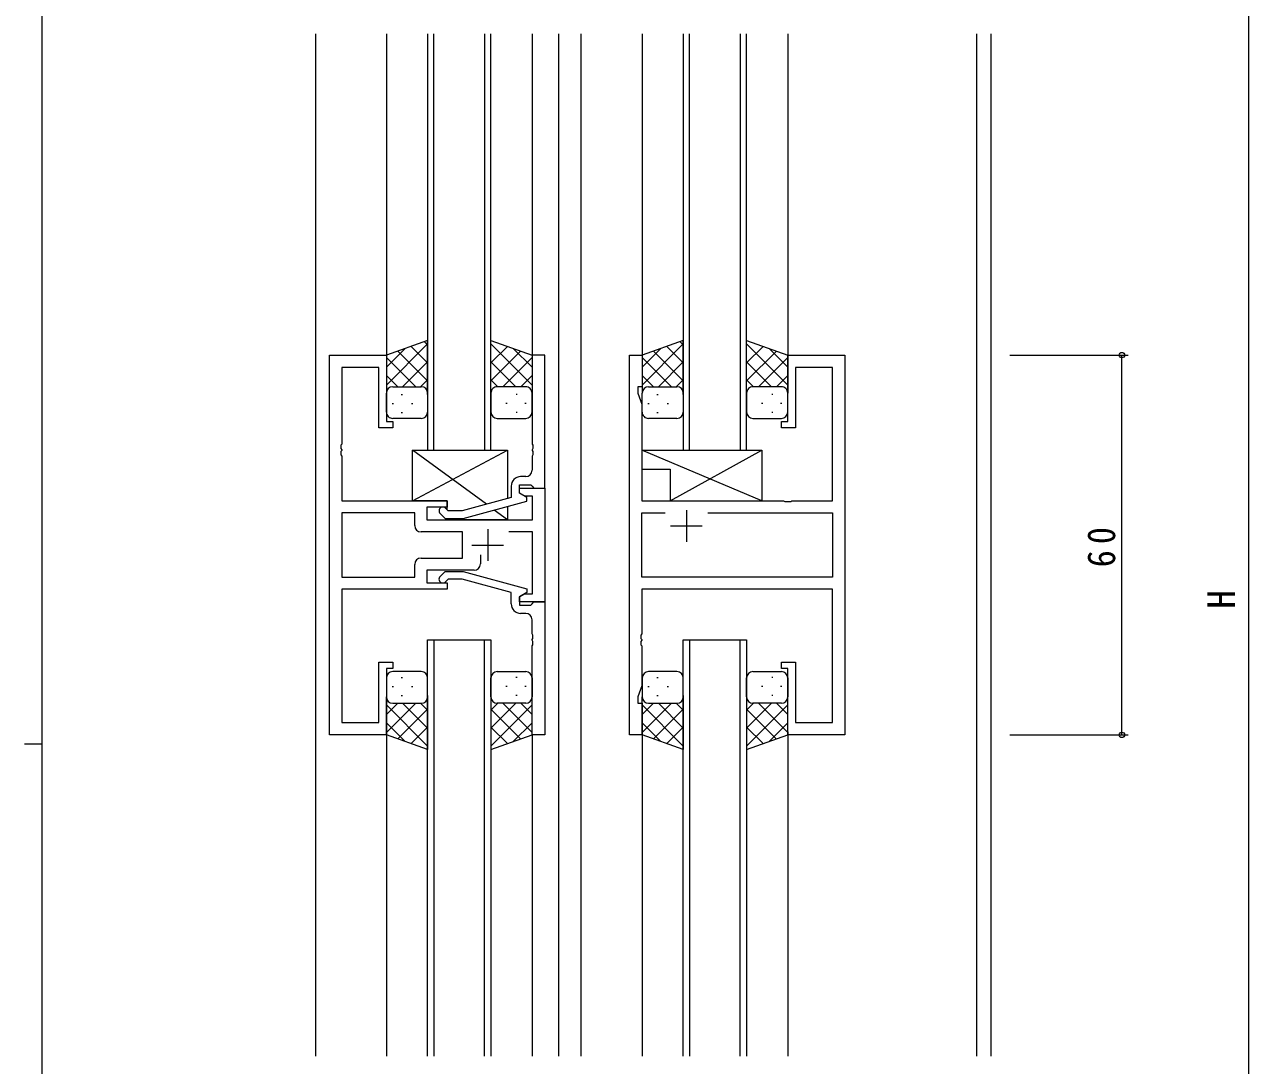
# Model space of a CAD drawing. Units: millimetres on the paper. Extents: x -420 to 373, y -297 to 267.
# Drawn here: x -420.5 to -227.1, y -48.9 to 115.6 of the extents above; entities that cross this region are included whole.
import ezdxf
from ezdxf.enums import TextEntityAlignment as Align

# ---------------------------------------------------------------- set-up
doc = ezdxf.new("R2010")
doc.units = ezdxf.units.MM
for name, color, linetype, lineweight in [('0-1_YKK_ZWAK', 7, 'Continuous', 9), ('0-3_YKK_11', 7, 'Continuous', 9), ('0-4_YKK_12', 2, 'Continuous', 9), ('0-5_YKK_13', 4, 'Continuous', 9), ('0-7_YKK_D', 6, 'Continuous', 9)]:
    doc.layers.add(name, color=color, linetype=linetype, lineweight=lineweight)
doc.styles.add('ＭＳ ゴシック', font='')
doc.styles.get('ＭＳ ゴシック').set_extended_font_data('MS Gothic')

msp = doc.modelspace()

# ---------------------------------------------------------------- linework, layer by layer
at = {"layer": '0-1_YKK_ZWAK'}
for p, q in [((-417.7, -260.6), (-417.7, 264.4)), ((-420.5, 1.9), (-417.7, 1.9))]:
    msp.add_line(p, q, dxfattribs=at)
at = {"layer": '0-3_YKK_11'}
for p, q in [((-372.31, 63.324), (-363.31, 63.324)), ((-372.31, 3.324), (-372.31, 63.324)), ((-363.31, 63.324), (-363.31, 52.824)), ((-340.309, 63.324), (-340.309, 49.282)), ((-338.309, 63.324), (-340.309, 63.324)), ((-338.309, 42.324), (-338.309, 63.324)), ((-324.91, 63.324), (-322.91, 63.324)), ((-324.91, 3.324), (-324.91, 63.324)), ((-322.91, 63.324), (-322.91, 58.324)), ((-299.91, 63.324), (-290.91, 63.324)), ((-299.91, 52.824), (-299.91, 63.324)), ((-290.91, 63.324), (-290.91, 3.324)), ((-370.38, 61.394), (-370.38, 49.282)), ((-364.51, 61.394), (-370.38, 61.394)), ((-364.51, 51.824), (-364.51, 61.394)), ((-298.71, 61.394), (-298.71, 51.824)), ((-292.84, 61.394), (-298.71, 61.394)), ((-292.84, 40.324), (-292.84, 61.394)), ((-323.61, 58.324), (-323.61, 57.324)), ((-322.91, 58.324), (-323.61, 58.324)), ((-323.61, 57.324), (-322.98, 55.593)), ((-322.98, 55.593), (-322.98, 40.324)), ((-363.31, 52.824), (-362.31, 52.824)), ((-362.31, 52.824), (-362.31, 51.824)), ((-300.91, 52.824), (-299.91, 52.824)), ((-300.91, 51.824), (-300.91, 52.824)), ((-362.31, 51.824), (-364.51, 51.824)), ((-298.71, 51.824), (-300.91, 51.824)), ((-370.38, 49.282), (-370.5, 49.099)), ((-370.5, 49.099), (-370.5, 48.549)), ((-370.5, 48.549), (-370.38, 48.366)), ((-370.38, 48.366), (-370.38, 48.282)), ((-340.309, 49.282), (-340.189, 49.099)), ((-340.189, 48.549), (-340.309, 48.366)), ((-340.309, 48.366), (-340.309, 48.282)), ((-340.189, 49.099), (-340.189, 48.549)), ((-370.38, 48.282), (-370.5, 48.099)), ((-370.5, 48.099), (-370.5, 47.549)), ((-370.5, 47.549), (-370.38, 47.366)), ((-370.38, 47.366), (-370.38, 40.324)), ((-340.309, 48.282), (-340.189, 48.099)), ((-340.189, 47.549), (-340.309, 47.366)), ((-340.309, 47.366), (-340.309, 45.124)), ((-340.189, 48.099), (-340.189, 47.549)), ((-343.609, 42.624), (-343.609, 40.804)), ((-342.309, 42.824), (-340.509, 42.824)), ((-342.309, 41.524), (-342.309, 42.824)), ((-341.309, 44.124), (-342.109, 44.124)), ((-340.509, 42.824), (-340.309, 42.624)), ((-340.309, 42.624), (-340.009, 42.324)), ((-343.609, 40.804), (-351.371, 38.724)), ((-342.31, 42.324), (-338.31, 42.324)), ((-342.31, 41.524), (-342.31, 42.324)), ((-341.444, 41.024), (-342.31, 41.524)), ((-341.109, 40.831), (-342.309, 41.524)), ((-340.24, 41.024), (-341.444, 41.024)), ((-341.109, 40.231), (-341.109, 40.831)), ((-340.24, 37.324), (-340.24, 41.024)), ((-340.009, 42.324), (-338.309, 42.324)), ((-338.31, 42.324), (-338.31, 24.324)), ((-370.38, 40.324), (-353.71, 40.324)), ((-356.91, 39.324), (-356.91, 37.324)), ((-353.71, 39.324), (-356.91, 39.324)), ((-353.561, 38.724), (-353.985, 39.148)), ((-353.71, 40.324), (-353.71, 39.324)), ((-351.371, 38.724), (-353.561, 38.724)), ((-351.213, 37.524), (-341.109, 40.231)), ((-322.98, 40.324), (-300.581, 40.324)), ((-315.91, 38.824), (-315.91, 33.824)), ((-300.581, 40.324), (-300.389, 40.181)), ((-300.389, 40.181), (-299.431, 40.181)), ((-299.431, 40.181), (-299.239, 40.324)), ((-299.239, 40.324), (-292.84, 40.324)), ((-370.38, 38.394), (-370.38, 28.254)), ((-358.84, 38.394), (-370.38, 38.394)), ((-358.84, 38.394), (-370.38, 38.394)), ((-358.84, 36.394), (-358.84, 38.394)), ((-356.91, 37.324), (-340.24, 37.324)), ((-354.834, 38.3), (-354.058, 37.524)), ((-354.058, 37.524), (-351.213, 37.524)), ((-322.98, 38.394), (-319.26, 38.394)), ((-322.98, 28.254), (-322.98, 38.394)), ((-312.559, 38.394), (-292.84, 38.394)), ((-312.559, 38.394), (-292.84, 38.394)), ((-292.84, 38.394), (-292.84, 28.254)), ((-351.31, 35.394), (-357.84, 35.394)), ((-351.31, 31.254), (-351.31, 35.394)), ((-347.31, 35.824), (-347.31, 30.824)), ((-340.24, 35.394), (-343.959, 35.394)), ((-340.24, 25.624), (-340.24, 35.394)), ((-313.41, 36.324), (-318.41, 36.324)), ((-349.81, 33.324), (-344.81, 33.324)), ((-357.84, 31.254), (-351.31, 31.254)), ((-348.46, 31.763), (-348.46, 30.324)), ((-358.84, 28.254), (-358.84, 30.254)), ((-356.91, 29.324), (-356.91, 27.324)), ((-349.46, 29.324), (-356.91, 29.324)), ((-354.834, 28.348), (-354.058, 29.124)), ((-354.058, 29.124), (-351.213, 29.124)), ((-351.213, 29.124), (-341.11, 26.417)), ((-370.38, 28.254), (-358.84, 28.254)), ((-356.91, 27.324), (-353.71, 27.324)), ((-353.561, 27.924), (-353.985, 27.5)), ((-353.71, 27.324), (-353.71, 26.324)), ((-351.371, 27.924), (-353.561, 27.924)), ((-343.61, 25.844), (-351.371, 27.924)), ((-292.84, 28.254), (-322.98, 28.254)), ((-370.38, 26.324), (-370.38, 5.254)), ((-353.71, 26.324), (-370.38, 26.324)), ((-343.61, 24.024), (-343.61, 25.844)), ((-341.11, 25.817), (-342.31, 25.124)), ((-342.31, 25.124), (-341.444, 25.624)), ((-341.444, 25.624), (-340.24, 25.624)), ((-341.11, 26.417), (-341.11, 25.817)), ((-322.98, 26.324), (-322.98, 19.282)), ((-292.84, 26.324), (-322.98, 26.324)), ((-292.84, 5.254), (-292.84, 26.324)), ((-342.31, 25.124), (-342.31, 23.824)), ((-342.31, 24.324), (-342.31, 25.124)), ((-338.31, 24.324), (-342.31, 24.324)), ((-342.31, 23.824), (-340.51, 23.824)), ((-340.51, 23.824), (-340.31, 24.024)), ((-340.31, 24.024), (-340.01, 24.324)), ((-340.01, 24.324), (-338.31, 24.324)), ((-338.31, 24.324), (-338.31, 3.324)), ((-341.31, 22.524), (-342.11, 22.524)), ((-340.31, 19.282), (-340.31, 21.524)), ((-340.19, 19.099), (-340.31, 19.282)), ((-340.31, 18.366), (-340.19, 18.549)), ((-340.31, 18.282), (-340.31, 18.366)), ((-340.19, 18.099), (-340.31, 18.282)), ((-340.31, 17.366), (-340.19, 17.549)), ((-340.19, 18.549), (-340.19, 19.099)), ((-340.19, 17.549), (-340.19, 18.099)), ((-322.98, 19.282), (-323.1, 19.099)), ((-323.1, 19.099), (-323.1, 18.549)), ((-323.1, 18.549), (-322.98, 18.366)), ((-322.98, 18.282), (-323.1, 18.099)), ((-323.1, 18.099), (-323.1, 17.549)), ((-323.1, 17.549), (-322.98, 17.366)), ((-322.98, 18.366), (-322.98, 18.282)), ((-340.31, 3.324), (-340.31, 17.366)), ((-322.98, 17.366), (-322.98, 11.055)), ((-364.51, 14.824), (-362.31, 14.824)), ((-364.51, 5.254), (-364.51, 14.824)), ((-363.31, 13.824), (-363.31, 3.324)), ((-362.31, 13.824), (-363.31, 13.824)), ((-362.31, 14.824), (-362.31, 13.824)), ((-300.91, 14.824), (-298.71, 14.824)), ((-300.91, 13.824), (-300.91, 14.824)), ((-299.91, 13.824), (-300.91, 13.824)), ((-299.91, 3.324), (-299.91, 13.824)), ((-298.71, 14.824), (-298.71, 5.254)), ((-322.98, 11.055), (-323.61, 9.324)), ((-323.61, 9.324), (-323.61, 8.324)), ((-323.61, 8.324), (-322.91, 8.324)), ((-322.91, 8.324), (-322.91, 3.324)), ((-370.38, 5.254), (-364.51, 5.254)), ((-298.71, 5.254), (-292.84, 5.254)), ((-363.31, 3.324), (-372.31, 3.324)), ((-338.31, 3.324), (-340.31, 3.324)), ((-322.91, 3.324), (-324.91, 3.324)), ((-290.91, 3.324), (-299.91, 3.324))]:
    msp.add_line(p, q, dxfattribs=at)
for centre, radius, start, end in [((-341.309, 45.124), 1, 270, 359.99998), ((-342.109, 42.624), 1.5, 90, 179.99998), ((-354.409, 38.724), 0.6, 44.99998, 225), ((-357.84, 36.394), 1, 180, 269.99998), ((-357.84, 30.254), 1, 90, 179.99998), ((-349.46, 30.324), 1, 270, 359.99998), ((-354.41, 27.924), 0.6, 134.99998, 315), ((-342.11, 24.024), 1.5, 180, 269.99998), ((-341.31, 21.524), 1, 0, 89.99998)]:
    msp.add_arc(centre, radius, start, end, dxfattribs=at)
at = {"layer": '0-4_YKK_12'}
for p, q in [((-374.51, 114.074), (-374.51, -47.426)), ((-363.31, 114.074), (-363.31, 63.324)), ((-356.81, 114.074), (-356.81, 48.325)), ((-355.81, 48.325), (-355.81, 114.074)), ((-347.81, 114.074), (-347.81, 48.325)), ((-346.81, 48.325), (-346.81, 114.074)), ((-340.31, 114.074), (-340.31, 63.324)), ((-336.11, 114.074), (-336.11, -47.426)), ((-332.609, 114.074), (-332.609, -47.426)), ((-322.91, 114.074), (-322.91, 62.824)), ((-316.41, 114.074), (-316.41, 48.325)), ((-315.41, 48.325), (-315.41, 114.074)), ((-307.41, 114.074), (-307.41, 48.325)), ((-306.41, 48.325), (-306.41, 114.074)), ((-299.91, 114.074), (-299.91, 62.824)), ((-270.11, 114.074), (-270.11, -47.426)), ((-267.81, 114.074), (-267.81, -47.426)), ((-356.81, 48.325), (-346.81, 48.325)), ((-316.41, 48.325), (-306.41, 48.325)), ((-356.81, 18.324), (-346.81, 18.324)), ((-356.81, -47.426), (-356.81, 18.324)), ((-355.81, 18.324), (-355.81, -47.426)), ((-347.81, -47.426), (-347.81, 18.324)), ((-346.81, 18.324), (-346.81, -47.426)), ((-316.41, 18.324), (-306.41, 18.324)), ((-316.41, -47.426), (-316.41, 18.324)), ((-315.41, 18.324), (-315.41, -47.426)), ((-307.41, -47.426), (-307.41, 18.324)), ((-306.41, 18.324), (-306.41, -47.426)), ((-363.31, 3.324), (-363.31, -47.426)), ((-340.31, 3.324), (-340.31, -47.426)), ((-322.91, 3.824), (-322.91, -47.426)), ((-299.91, 3.824), (-299.91, -47.426))]:
    msp.add_line(p, q, dxfattribs=at)
at = {"layer": '0-5_YKK_13'}
for p, q in [((-356.81, 65.646), (-363.31, 63.324)), ((-363.31, 58.592), (-356.81, 65.092)), ((-363.31, 61.421), (-360.349, 64.382)), ((-356.81, 59.273), (-361.506, 63.968)), ((-356.81, 62.101), (-359.421, 64.713)), ((-356.81, 64.93), (-357.337, 65.457)), ((-356.81, 57.103), (-356.81, 65.646)), ((-346.809, 65.646), (-340.309, 63.324)), ((-346.809, 57.103), (-346.809, 65.646)), ((-340.309, 58.592), (-346.809, 65.093)), ((-346.809, 62.101), (-344.197, 64.713)), ((-346.809, 59.273), (-342.113, 63.969)), ((-340.309, 61.421), (-343.27, 64.382)), ((-316.41, 65.646), (-322.91, 63.324)), ((-322.91, 58.592), (-316.41, 65.092)), ((-322.91, 61.421), (-319.949, 64.382)), ((-316.41, 59.273), (-321.105, 63.968)), ((-316.41, 62.101), (-319.021, 64.713)), ((-316.41, 64.93), (-316.937, 65.457)), ((-316.41, 57.103), (-316.41, 65.646)), ((-306.409, 65.646), (-299.909, 63.324)), ((-306.409, 57.103), (-306.409, 65.646)), ((-299.909, 58.592), (-306.409, 65.093)), ((-306.409, 62.101), (-303.797, 64.713)), ((-306.409, 59.273), (-301.713, 63.969)), ((-299.909, 61.421), (-302.87, 64.382)), ((-363.31, 63.324), (-363.31, 57.324)), ((-358.689, 58.324), (-363.31, 62.944)), ((-360.75, 58.324), (-356.81, 62.264)), ((-342.869, 58.324), (-346.809, 62.264)), ((-344.93, 58.324), (-340.309, 62.944)), ((-340.309, 63.324), (-340.309, 57.324)), ((-322.91, 63.324), (-322.91, 57.324)), ((-318.289, 58.324), (-322.91, 62.944)), ((-320.35, 58.324), (-316.41, 62.264)), ((-302.469, 58.324), (-306.409, 62.264)), ((-304.53, 58.324), (-299.909, 62.944)), ((-299.909, 63.324), (-299.909, 57.324)), ((-361.518, 58.324), (-363.31, 60.116)), ((-342.101, 58.324), (-340.309, 60.116)), ((-321.118, 58.324), (-322.91, 60.116)), ((-301.701, 58.324), (-299.909, 60.116)), ((-362.31, 58.324), (-358.71, 58.324)), ((-361.91, 58.324), (-357.81, 58.324)), ((-357.921, 58.324), (-356.81, 59.435)), ((-345.698, 58.324), (-346.809, 59.436)), ((-341.709, 58.324), (-345.809, 58.324)), ((-341.309, 58.324), (-344.909, 58.324)), ((-321.91, 58.324), (-318.31, 58.324)), ((-321.51, 58.324), (-317.41, 58.324)), ((-317.521, 58.324), (-316.41, 59.435)), ((-305.298, 58.324), (-306.409, 59.436)), ((-301.309, 58.324), (-305.409, 58.324)), ((-300.909, 58.324), (-304.509, 58.324)), ((-363.31, 54.324), (-363.31, 57.324)), ((-360.975, 57.103), (-360.775, 57.103)), ((-356.81, 57.324), (-356.81, 54.324)), ((-346.809, 57.324), (-346.809, 54.324)), ((-342.644, 57.103), (-342.844, 57.103)), ((-340.309, 54.324), (-340.309, 57.324)), ((-322.91, 54.324), (-322.91, 57.324)), ((-320.575, 57.103), (-320.375, 57.103)), ((-316.41, 57.324), (-316.41, 54.324)), ((-306.409, 57.324), (-306.409, 54.324)), ((-302.244, 57.103), (-302.444, 57.103)), ((-299.909, 54.324), (-299.909, 57.324)), ((-362.39, 55.688), (-362.19, 55.688)), ((-360.975, 54.273), (-360.775, 54.273)), ((-359.36, 55.688), (-359.16, 55.688)), ((-344.259, 55.688), (-344.459, 55.688)), ((-342.644, 54.273), (-342.844, 54.273)), ((-341.229, 55.688), (-341.429, 55.688)), ((-321.99, 55.688), (-321.79, 55.688)), ((-320.575, 54.273), (-320.375, 54.273)), ((-318.96, 55.688), (-318.76, 55.688)), ((-303.859, 55.688), (-304.059, 55.688)), ((-302.244, 54.273), (-302.444, 54.273)), ((-300.829, 55.688), (-301.029, 55.688)), ((-357.81, 53.324), (-362.31, 53.324)), ((-345.809, 53.324), (-341.309, 53.324)), ((-317.41, 53.324), (-321.91, 53.324)), ((-305.409, 53.324), (-300.909, 53.324)), ((-359.21, 48.324), (-344.21, 48.324)), ((-359.21, 40.324), (-359.21, 48.324)), ((-347.524, 39.755), (-359.21, 48.324)), ((-359.21, 40.324), (-344.21, 48.324)), ((-344.21, 48.324), (-344.21, 40.643)), ((-322.98, 48.324), (-322.98, 45.324)), ((-322.98, 48.324), (-303.98, 48.324)), ((-303.98, 40.324), (-322.98, 48.324)), ((-303.98, 48.324), (-303.98, 40.324)), ((-322.98, 45.324), (-318.48, 45.324)), ((-353.71, 40.324), (-359.21, 40.324)), ((-353.71, 38.873), (-353.71, 40.324)), ((-344.21, 37.324), (-346.284, 38.845)), ((-344.21, 39.401), (-344.21, 37.324)), ((-318.48, 40.324), (-303.98, 40.324)), ((-353.71, 37.324), (-353.71, 37.524)), ((-344.21, 37.324), (-353.71, 37.324)), ((-363.31, 12.324), (-363.31, 9.324)), ((-357.81, 13.324), (-362.31, 13.324)), ((-360.975, 12.376), (-360.775, 12.376)), ((-356.81, 9.324), (-356.81, 12.324)), ((-346.81, 9.324), (-346.81, 12.324)), ((-345.81, 13.324), (-341.31, 13.324)), ((-342.645, 12.376), (-342.845, 12.376)), ((-340.31, 12.324), (-340.31, 9.324)), ((-322.91, 12.324), (-322.91, 9.324)), ((-317.41, 13.324), (-321.91, 13.324)), ((-320.575, 12.376), (-320.375, 12.376)), ((-316.41, 9.324), (-316.41, 12.324)), ((-306.41, 9.324), (-306.41, 12.324)), ((-305.41, 13.324), (-300.91, 13.324)), ((-302.245, 12.376), (-302.445, 12.376)), ((-299.91, 12.324), (-299.91, 9.324)), ((-362.39, 10.961), (-362.19, 10.961)), ((-359.36, 10.961), (-359.16, 10.961)), ((-344.26, 10.961), (-344.46, 10.961)), ((-341.23, 10.961), (-341.43, 10.961)), ((-321.99, 10.961), (-321.79, 10.961)), ((-318.96, 10.961), (-318.76, 10.961)), ((-303.86, 10.961), (-304.06, 10.961)), ((-300.83, 10.961), (-301.03, 10.961)), ((-363.31, 3.324), (-363.31, 9.324)), ((-361.519, 8.324), (-363.31, 6.532)), ((-358.69, 8.324), (-363.31, 3.704)), ((-363.31, 8.056), (-356.81, 1.556)), ((-362.31, 8.324), (-358.71, 8.324)), ((-361.91, 8.324), (-357.811, 8.324)), ((-360.975, 9.546), (-360.775, 9.546)), ((-360.75, 8.324), (-356.81, 4.384)), ((-357.922, 8.324), (-356.81, 7.213)), ((-356.81, 9.546), (-356.81, 1.003)), ((-346.81, 9.545), (-346.81, 1.003)), ((-345.698, 8.324), (-346.81, 7.213)), ((-342.87, 8.324), (-346.81, 4.384)), ((-340.31, 8.056), (-346.81, 1.556)), ((-341.71, 8.324), (-345.81, 8.324)), ((-344.93, 8.324), (-340.31, 3.704)), ((-341.31, 8.324), (-344.91, 8.324)), ((-342.645, 9.546), (-342.845, 9.546)), ((-342.102, 8.324), (-340.31, 6.532)), ((-340.31, 3.324), (-340.31, 9.324)), ((-322.91, 3.324), (-322.91, 9.324)), ((-321.118, 8.324), (-322.91, 6.532)), ((-318.29, 8.324), (-322.91, 3.704)), ((-322.91, 8.056), (-316.41, 1.556)), ((-321.91, 8.324), (-318.31, 8.324)), ((-321.51, 8.324), (-317.41, 8.324)), ((-320.575, 9.546), (-320.375, 9.546)), ((-320.35, 8.324), (-316.41, 4.384)), ((-317.522, 8.324), (-316.41, 7.213)), ((-316.41, 9.546), (-316.41, 1.003)), ((-306.41, 9.545), (-306.409, 1.003)), ((-305.298, 8.324), (-306.41, 7.213)), ((-302.47, 8.324), (-306.41, 4.384)), ((-299.91, 8.056), (-306.409, 1.556)), ((-301.31, 8.324), (-305.409, 8.324)), ((-304.53, 8.324), (-299.91, 3.704)), ((-300.91, 8.324), (-304.51, 8.324)), ((-302.245, 9.546), (-302.445, 9.546)), ((-301.701, 8.324), (-299.91, 6.532)), ((-299.91, 3.324), (-299.91, 9.324)), ((-356.81, 7.375), (-361.506, 2.68)), ((-346.81, 7.375), (-342.114, 2.68)), ((-316.41, 7.375), (-321.106, 2.68)), ((-306.41, 7.375), (-301.714, 2.68)), ((-363.31, 5.227), (-360.35, 2.267)), ((-356.81, 4.547), (-359.422, 1.935)), ((-346.81, 4.547), (-344.198, 1.935)), ((-340.31, 5.227), (-343.27, 2.267)), ((-322.91, 5.227), (-319.949, 2.267)), ((-316.41, 4.547), (-319.022, 1.935)), ((-306.41, 4.547), (-303.798, 1.935)), ((-299.91, 5.227), (-302.87, 2.267)), ((-356.81, 1.003), (-363.31, 3.324)), ((-346.81, 1.003), (-340.31, 3.324)), ((-316.41, 1.003), (-322.91, 3.324)), ((-306.409, 1.003), (-299.91, 3.324))]:
    msp.add_line(p, q, dxfattribs=at)
msp.add_lwpolyline([(-318.48, 45.324), (-318.48, 40.324), (-303.98, 48.324)], dxfattribs=at)
for centre, start, end in [((-362.31, 57.324), 89.99998, 179.99998), ((-362.31, 57.324), 89.99998, 179.99998), ((-357.81, 57.324), 359.99998, 89.99998), ((-345.809, 57.324), 89.99841, 179.99841), ((-341.309, 57.324), 359.99841, 89.99841), ((-341.309, 57.324), 359.99841, 89.99841), ((-321.91, 57.324), 89.99998, 179.99998), ((-321.91, 57.324), 89.99998, 179.99998), ((-317.41, 57.324), 359.99998, 89.99998), ((-305.409, 57.324), 89.99841, 179.99841), ((-300.909, 57.324), 359.99841, 89.99841), ((-300.909, 57.324), 359.99841, 89.99841), ((-362.31, 54.324), 179.99998, 269.99998), ((-357.81, 54.324), 269.99998, 359.99998), ((-345.809, 54.324), 179.99841, 269.99841), ((-341.309, 54.324), 269.99841, 359.99841), ((-321.91, 54.324), 179.99998, 269.99998), ((-317.41, 54.324), 269.99998, 359.99998), ((-305.409, 54.324), 179.99841, 269.99841), ((-300.909, 54.324), 269.99841, 359.99841), ((-362.31, 12.324), 90, 180), ((-357.81, 12.324), 0, 90), ((-345.81, 12.324), 90.00157, 180.00157), ((-341.31, 12.324), 0.00157, 90.00157), ((-321.91, 12.324), 90, 180), ((-317.41, 12.324), 0, 90), ((-305.41, 12.324), 90.00157, 180.00157), ((-300.91, 12.324), 0.00157, 90.00157), ((-362.31, 9.324), 180, 270), ((-362.31, 9.324), 180, 270), ((-357.81, 9.324), 270, 0), ((-345.81, 9.324), 180.00157, 270.00157), ((-341.31, 9.324), 270.00157, 0.00157), ((-341.31, 9.324), 270.00157, 0.00157), ((-321.91, 9.324), 180, 270), ((-321.91, 9.324), 180, 270), ((-317.41, 9.324), 270, 0), ((-305.41, 9.324), 180.00157, 270.00157), ((-300.91, 9.324), 270.00157, 0.00157), ((-300.91, 9.324), 270.00157, 0.00157)]:
    msp.add_arc(centre, 1, start, end, dxfattribs=at)
at = {"layer": '0-7_YKK_D'}
for p, q in [((-227.112, 217.824), (-227.112, -168.176)), ((-264.81, 63.324), (-246.112, 63.324)), ((-247.112, 3.324), (-247.112, 63.324)), ((-264.81, 3.324), (-246.112, 3.324))]:
    msp.add_line(p, q, dxfattribs=at)
for centre in [(-247.112, 63.324), (-247.112, 3.324)]:
    msp.add_circle(centre, 0.425, dxfattribs=at)

# ---------------------------------------------------------------- texts
at = {"layer": '0-7_YKK_D', "color": 3, "style": 'ＭＳ ゴシック'}
msp.add_text('H', height=4.399, rotation=90, dxfattribs=at).set_placement((-227.912, 23.224), align=Align.BOTTOM_LEFT)
at = {"layer": '0-7_YKK_D', "color": 3, "insert": (-248.112, 29.804), "char_height": 4.399, "attachment_point": 7, "rotation": 90, "style": 'ＭＳ ゴシック'}
msp.add_mtext('\\T1.36;\\W0.9;60', dxfattribs=at)

doc.saveas('drawing.dxf')
